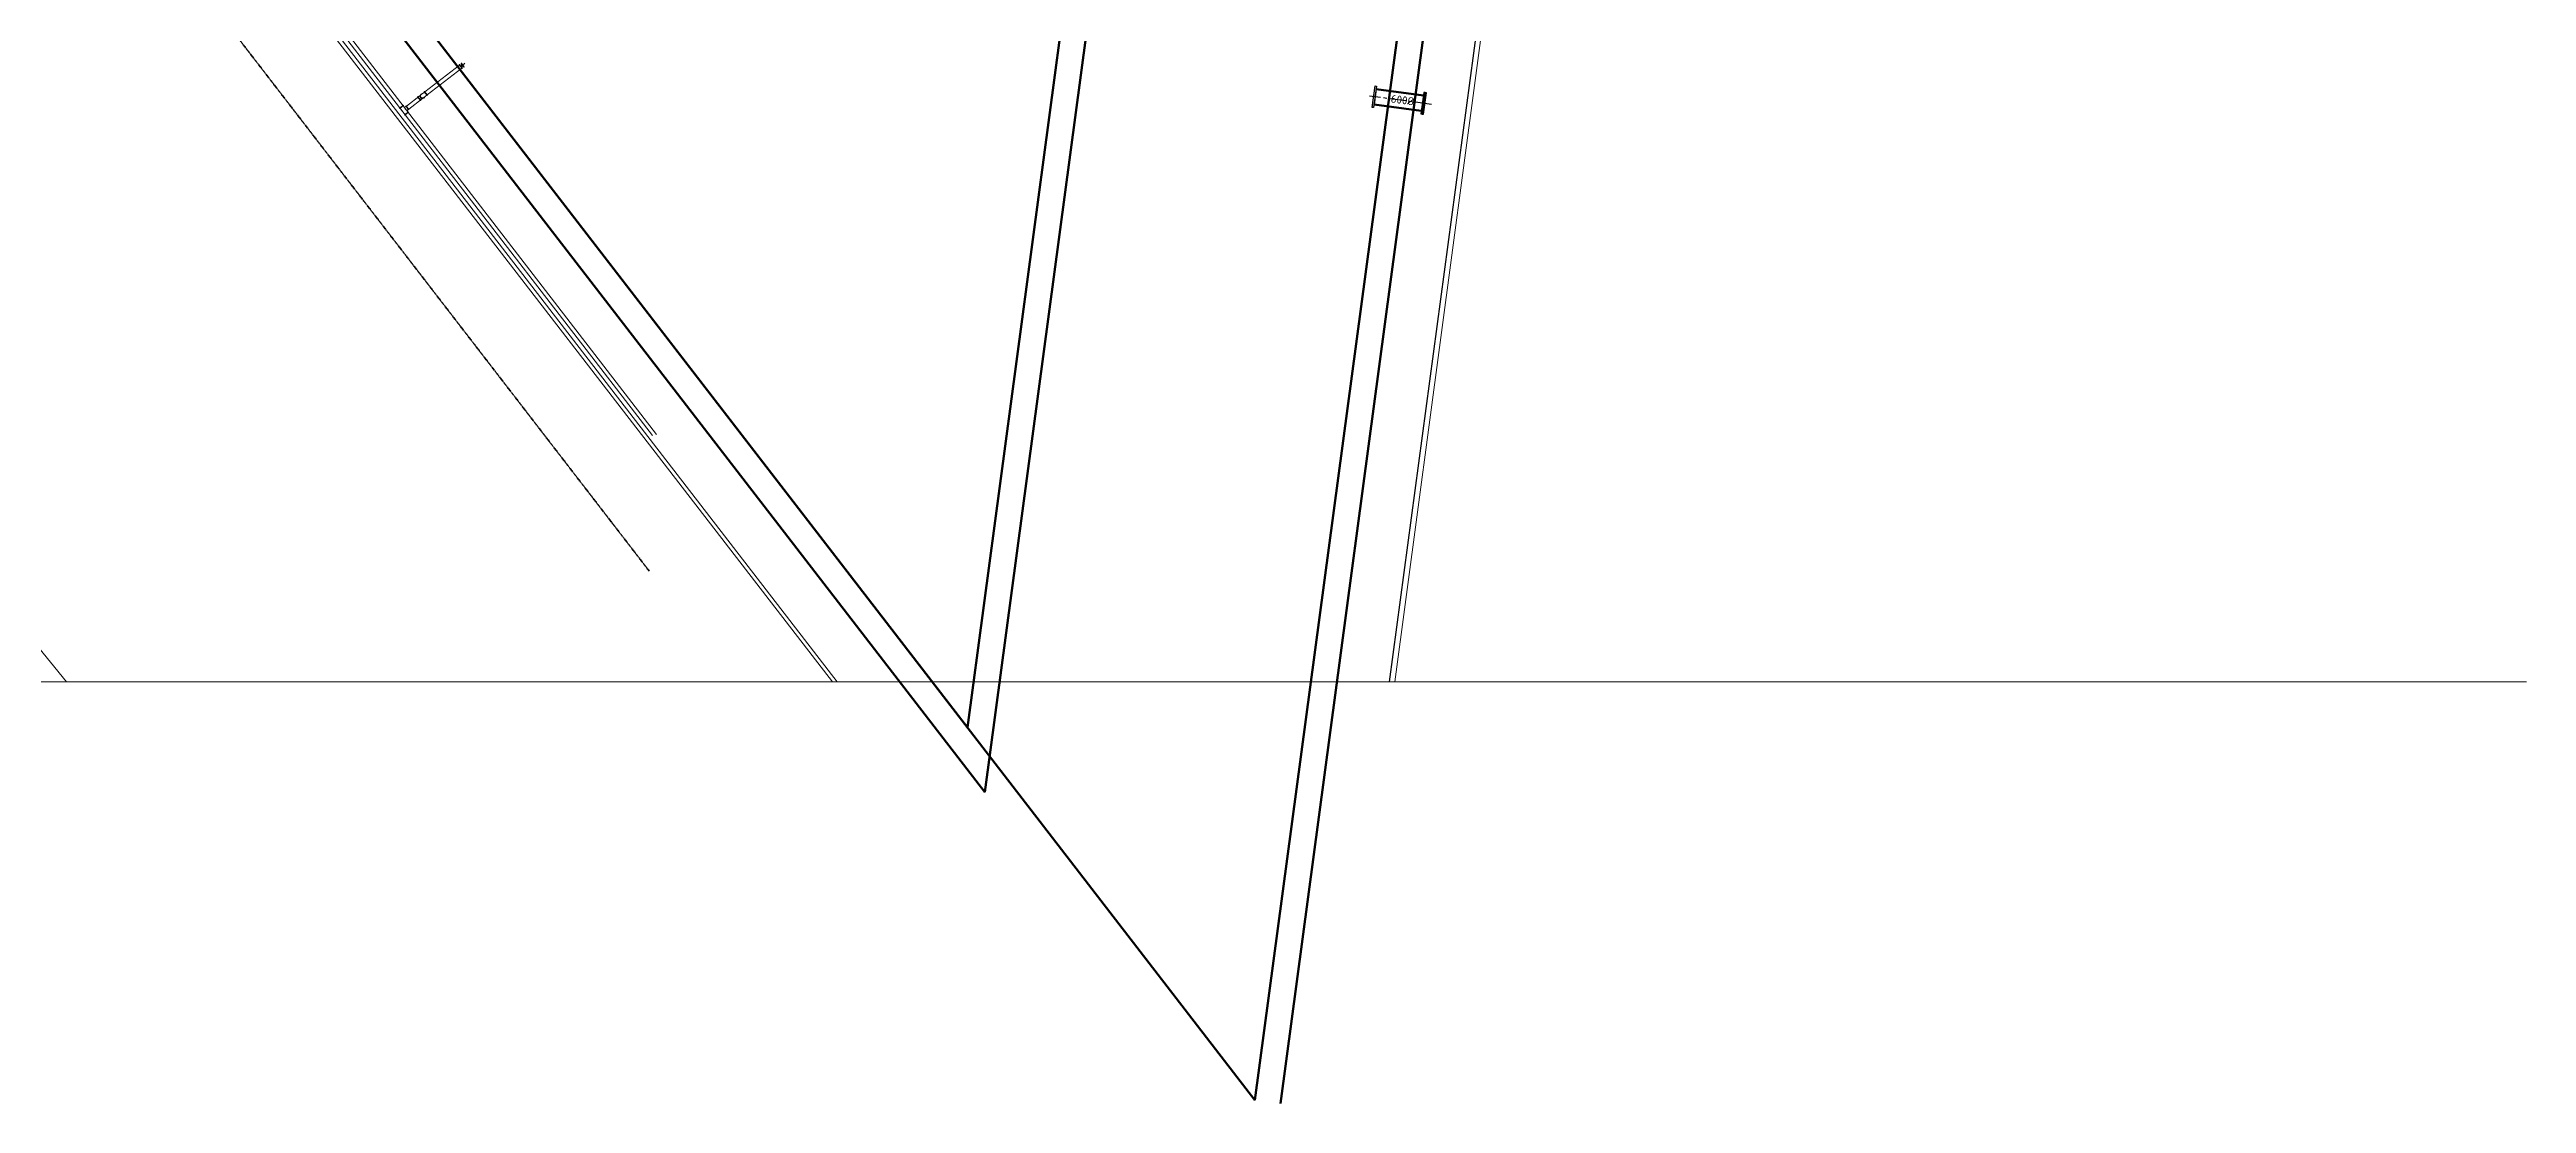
# Model space of a CAD drawing. Header units: inches. Extents: x 0 to 235202, y 0 to 361577.
# Drawn here: x 115357 to 211384, y 245914 to 286760 of the extents above; entities that cross this region are included whole.
import ezdxf

# ---------------------------------------------------------------- set-up
doc = ezdxf.new("R2010")
doc.units = ezdxf.units.IN
doc.header["$MEASUREMENT"] = 0
doc.linetypes.add('CENTER', pattern=[2, 1.25, -0.25, 0.25, -0.25])
doc.linetypes.add('CENTER2', pattern=[1.125, 0.75, -0.125, 0.125, -0.125])
for name, color, linetype, lineweight in [('DIM', 251, 'Continuous', 0), ('plan', 8, 'Continuous', 0), ('PLC WIRE', 7, 'Continuous', 0)]:
    doc.layers.add(name, color=color, linetype=linetype, lineweight=lineweight)
doc.layers.add('pipes', color=2, linetype='Continuous')
doc.layers.add('text', color=3, linetype='Continuous')
doc.styles.add('ISO', font='isocpeur.ttf')
doc.styles.get("Standard").update_dxf_attribs({"font": 'arial.ttf'})
doc.linetypes.add('FENCE_LINE', pattern='A,0.5,-0.1,["X",Standard,S=0.1,R=0,X=-0.02,Y=-0.05],-0.1', length=0.7)

msp = doc.modelspace()

# ---------------------------------------------------------------- linework, layer by layer
at = {"color": 8}
for p, q in [((166639, 284520), (166751, 285353)), ((166803, 285346), (166691, 284514)), ((166751, 285353), (166803, 285346)), ((166691, 284514), (166639, 284520)), ((168634, 285100), (168522, 284268)), ((168522, 284268), (168574, 284261)), ((168686, 285093), (168574, 284261)), ((168574, 284261), (168686, 285093)), ((168574, 284261), (168625, 284254)), ((168625, 284254), (168737, 285087)), ((168686, 285093), (168634, 285100)), ((168737, 285087), (168686, 285093))]:
    msp.add_line(p, q, dxfattribs=at)
at = {"color": 8, "linetype": 'CENTER', "ltscale": 500}
msp.add_line((168933, 284636), (166527, 284959), dxfattribs=at)
at = {"layer": 'DIM', "color": 8, "linetype": 'FENCE_LINE', "ltscale": 25}
for p, q in [((167297, 262255), (180552, 361113)), ((145707, 262255), (107026, 312390))]:
    msp.add_line(p, q, dxfattribs=at)
at = {"layer": 'DIM', "color": 8, "linetype": 'FENCE_LINE', "ltscale": 20, "extrusion": (-2.00606e-06, 4.08641e-06, 1)}
for p, q in [((167304, 262255, -1), (180308, 359241, -2)), ((180506, 359215, -2), (167506, 262255, -1))]:
    msp.add_line(p, q, dxfattribs=at)
at = {"layer": 'DIM', "color": 8, "linetype": 'CENTER2', "lineweight": 35, "ltscale": 30}
msp.add_line((138607, 266547), (95201, 322805), dxfattribs=at)
at = {"layer": 'DIM', "color": 8, "linetype": 'Continuous', "ltscale": 25}
msp.add_line((145897, 262255), (107144, 312482), dxfattribs=at)
at = {"layer": 'DIM', "color": 8, "lineweight": 50}
for p, q in [((168618, 284981), (166787, 285227)), ((168538, 284387), (166707, 284632))]:
    msp.add_line(p, q, dxfattribs=at)
at = {"layer": 'DIM', "color": 8, "linetype": 'Continuous'}
for p, q in [((116009, 262255, 0), (107563, 272634)), ((62509, 262255), (211384, 262255))]:
    msp.add_line(p, q, dxfattribs=at)
at = {"layer": 'pipes', "color": 8, "ltscale": 2000}
msp.add_line((166787, 285227), (166707, 284632), dxfattribs=at)
at = {"layer": 'plan', "color": 8, "lineweight": 50}
for p, q in [((125403, 291959), (151614, 257981)), ((126665, 291959), (150941, 260490)), ((126665, 291959), (162083, 246047)), ((150941, 260490), (155163, 291959)), ((156172, 291959), (151614, 257981)), ((162083, 246047), (168243, 291959)), ((163074, 245914), (169252, 291959))]:
    msp.add_line(p, q, dxfattribs=at)
at = {"layer": 'PLC WIRE', "color": 8, "ltscale": 2000}
for p, q in [((120621, 295284), (138734, 271805)), ((120740, 295376), (138891, 271845)), ((131236, 286172), (131249, 286181)), ((131350, 286025), (131236, 286172)), ((131243, 286176), (131356, 286029)), ((131249, 286181), (131362, 286034)), ((131310, 286228), (131322, 286238)), ((131423, 286081), (131310, 286228)), ((131316, 286233), (131429, 286086)), ((131342, 286060), (131321, 286214)), ((131322, 286238), (131436, 286091)), ((131379, 286164), (131445, 286215)), ((131428, 286237), (131462, 286193)), ((129902, 285120), (131247, 286158)), ((129994, 285001), (131339, 286039)), ((131269, 286155), (131412, 286096)), ((131362, 286034), (131350, 286025)), ((131436, 286091), (131423, 286081)), ((129077, 284598), (128930, 284484)), ((128930, 284484), (128939, 284472)), ((128935, 284478), (129082, 284591)), ((128939, 284472), (129086, 284585)), ((128954, 284483), (129137, 284245)), ((129072, 284574), (129118, 284515)), ((129086, 284585), (129077, 284598)), ((129118, 284515), (129177, 284561)), ((129177, 284561), (129118, 284515)), ((129122, 284234), (129269, 284348)), ((129127, 284228), (129274, 284342)), ((129279, 284336), (129132, 284222)), ((129179, 284584), (129166, 284575)), ((129166, 284575), (129280, 284428)), ((129173, 284580), (129286, 284433)), ((129292, 284437), (129179, 284584)), ((129726, 284984), (129190, 284570)), ((129210, 284396), (129269, 284442)), ((129269, 284442), (129210, 284396)), ((129210, 284396), (129255, 284337)), ((129269, 284348), (129279, 284336)), ((129280, 284428), (129292, 284437)), ((129818, 284866), (129281, 284451)), ((129629, 284932), (129641, 284941)), ((129742, 284785), (129629, 284932)), ((129635, 284936), (129748, 284789)), ((129641, 284941), (129755, 284794)), ((129652, 284927), (129726, 284984)), ((129755, 284794), (129742, 284785)), ((129744, 284808), (129818, 284866)), ((129771, 285019), (129890, 285110)), ((129863, 284900), (129981, 284991)), ((129891, 285134), (129879, 285124)), ((129879, 285124), (129992, 284977)), ((129885, 285129), (129998, 284982)), ((130004, 284987), (129891, 285134)), ((129992, 284977), (130004, 284987)), ((129132, 284222), (129122, 284234))]:
    msp.add_line(p, q, dxfattribs=at)
for centre, radius, start, end in [((129404, 284641), 312, 203.75016, 231.54334), ((129817, 284959), 93.7, 90.82458, 344.46917), ((129817, 284959), 75, 127.64664, 307.64664)]:
    msp.add_arc(centre, radius, start, end, dxfattribs=at)

# ---------------------------------------------------------------- texts
at = {"layer": 'text', "color": 8, "style": 'ISO'}
msp.add_text('600%%C', height=307.6, rotation=352.35826, dxfattribs=at).set_placement((167342, 284710))

doc.saveas('drawing.dxf')
